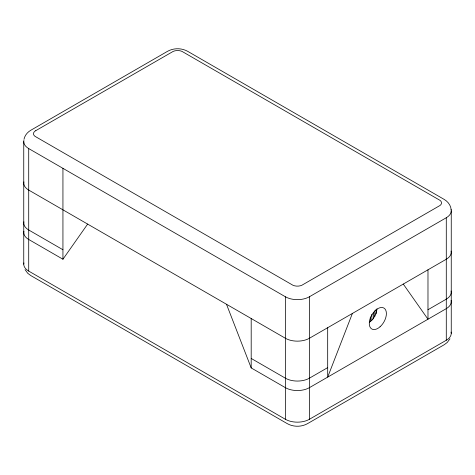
<?xml version="1.0" encoding="UTF-8"?>
<svg xmlns="http://www.w3.org/2000/svg" width="475" height="475" viewBox="0 0 475 475"><rect width="100%" height="100%" fill="white"/><g stroke="black" fill="none" stroke-linecap="round" stroke-linejoin="round"><path stroke-width="0.71" d="M23.976 139.353C24.73 135.488 27.407 132.21 30.78 130.275L167.562 51.306C173.666 47.898 181.533 47.898 187.643 51.306L444.22 199.435C447.949 201.572 450.876 205.408 451.167 209.79M352.391 313.447L327.691 377.114L327.685 327.708M449.962 338.788L447.242 342.463L444.22 344.725L307.438 423.694C301.334 427.102 293.467 427.102 287.357 423.694L30.78 275.565L27.758 273.303L25.038 269.622M23.893 231.283A16.94 9.779 0 0 0 28.714 239.477L62.938 259.237L87.643 224.093M23.893 140.38A16.94 9.779 0 0 0 28.714 148.574L285.416 296.78A16.94 9.779 0 0 0 309.379 296.78L446.286 217.74A16.94 9.779 0 0 0 451.108 209.546M327.691 367.626L309.379 378.201A16.94 9.779 0 0 1 285.416 378.201L251.192 358.441M427.975 309.73L446.286 299.155A16.94 9.779 0 0 0 451.108 290.961M23.893 262.901A16.94 9.779 0 0 0 28.714 271.094L285.416 419.3A16.94 9.779 0 0 0 309.379 419.3L446.286 340.26A16.94 9.779 0 0 0 451.108 332.067M62.938 249.755L28.714 229.989A16.94 9.779 0 0 1 23.893 221.795M226.492 304.261L251.192 367.923L285.416 387.683A16.94 9.779 0 0 0 309.379 387.683L446.286 308.643A16.94 9.779 0 0 0 451.108 300.449M403.275 284.068L427.981 319.212L427.981 269.806M451.25 210.823L451.25 333.343M446.286 217.74L446.286 340.26M376.123 309.427L376.123 313.856M374.793 310.876L374.793 316.783M373.38 312.265L373.38 318.915M371.883 314.331L371.883 320.239M370.316 317.068L370.316 321.504M309.379 296.78L309.379 419.3M285.416 296.78L285.416 419.3M251.192 318.517L251.192 367.923M62.938 168.334L62.938 259.237M28.714 148.574L28.714 271.094M23.75 141.657L23.75 264.177M376.96 308.798A12.101 6.988 -60 0 1 369.538 322.24M451.108 251.043A16.94 9.779 0 0 1 446.286 259.237L309.379 338.283A16.94 9.779 0 0 1 285.416 338.283L28.714 190.071A16.94 9.779 0 0 1 23.893 181.877M35.779 130.661L34.948 131.207A7.238 4.18 0 0 0 34.948 136.295L292.992 285.279A7.238 4.18 0 0 0 301.803 285.279L440.052 205.461A7.238 4.18 0 0 0 440.052 200.373L182.008 51.395A7.238 4.18 0 0 0 173.197 51.395L35.779 130.661M380.048 326.788A12.101 6.988 -60 0 0 383.883 308.037A12.101 6.988 -60 0 0 369.568 320.738A12.101 6.988 -60 0 0 380.048 326.788"/></g></svg>
